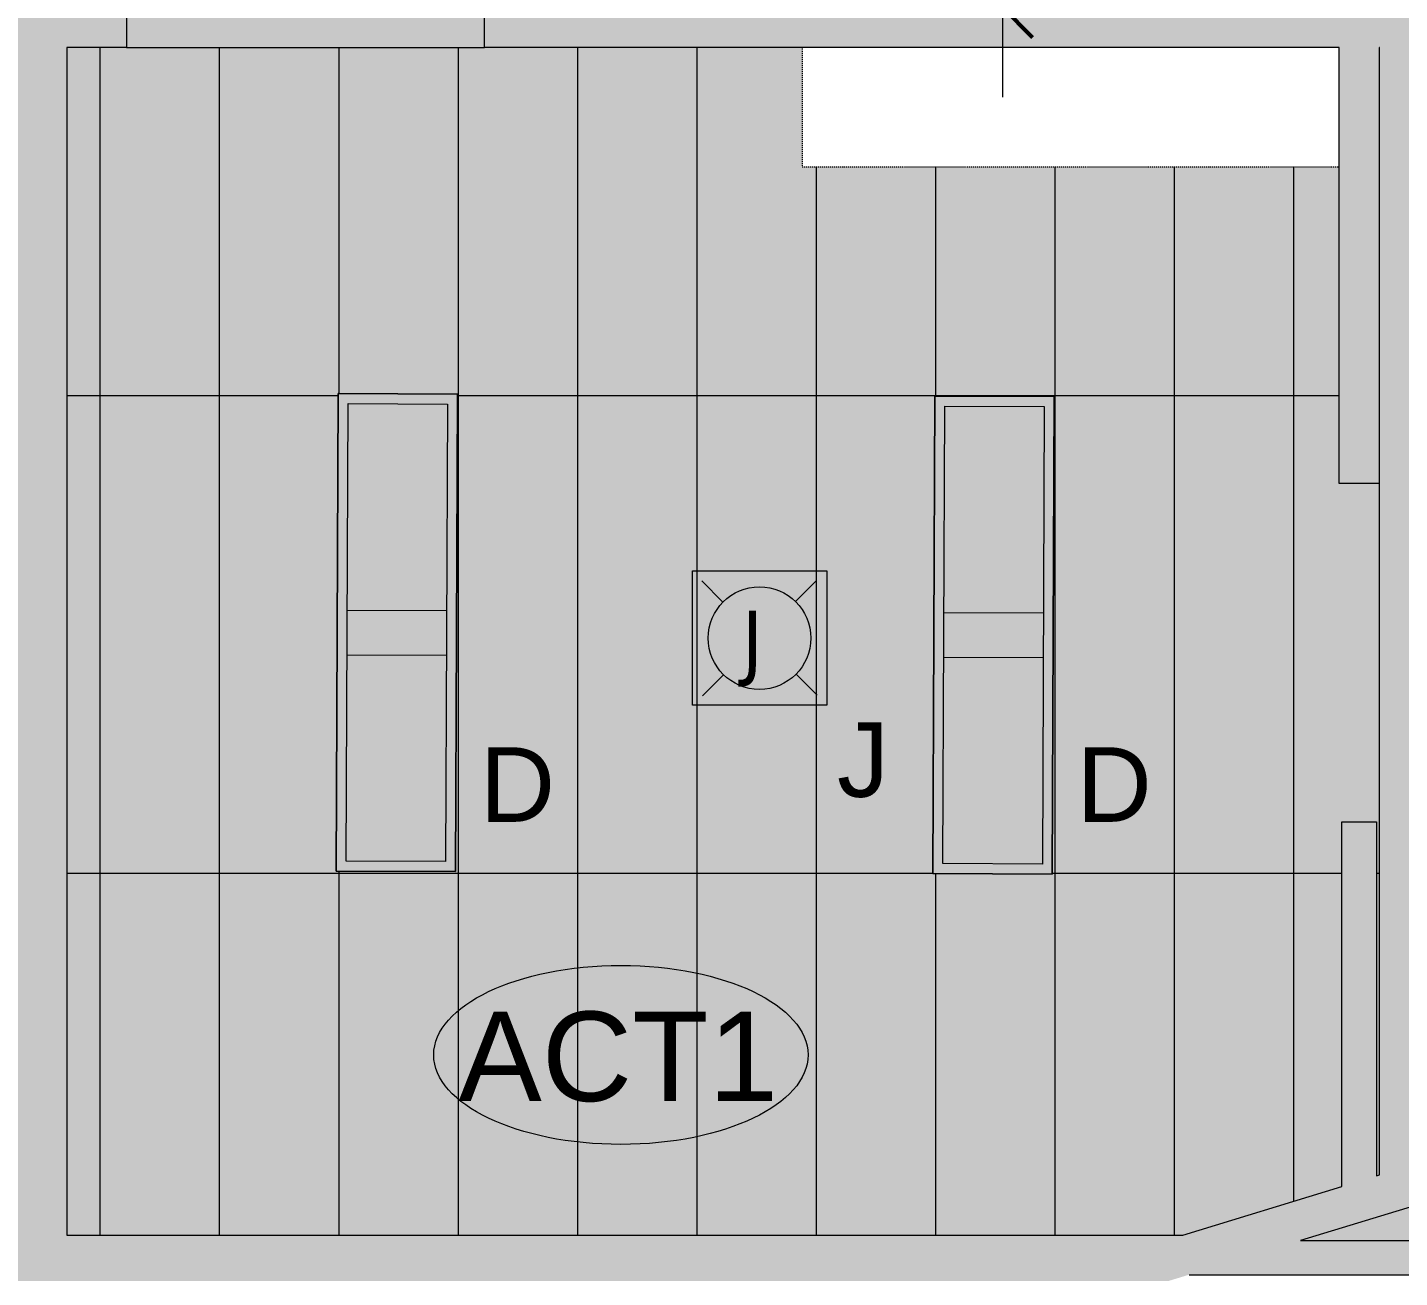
# Model space of a CAD drawing. Header units: inches. Extents: x 50 to 3088, y -595 to 388.
# Drawn here: x 1137.6 to 1275.6, y 18.3 to 144 of the extents above; entities that cross this region are included whole.
import ezdxf

# ---------------------------------------------------------------- set-up
doc = ezdxf.new("R2010")
doc.units = ezdxf.units.IN
doc.header["$MEASUREMENT"] = 0
doc.linetypes.add('Overhead', pattern=[0.15625, 0.09375, -0.0625])
for name, color, linetype, lineweight in [('A-ANNO-DIMS', 211, 'Continuous', 9), ('A-ANNO-DIMS-96', 211, 'Continuous', 9), ('A-ANNO-NOTE', 131, 'Continuous', 9), ('A-CLNG', 13, 'Continuous', 9), ('A-CLNG-PATT', 13, 'Continuous', 9), ('A-DETL', 90, 'Continuous', 9), ('A-DETL-GENF', 92, 'Continuous', 9), ('A-WALL', 113, 'Continuous', 13), ('A-WALL-PATT', 111, 'Continuous', 13), ('E-LITE-EQPM', 33, 'Continuous', 9), ('G-ANNO-TEXT', 231, 'Continuous', 9), ('I-WALL', 2, 'Continuous', 13), ('new block- skin dc_dwg', 8, 'Continuous', 9), ('Q-CASE', 31, 'Continuous', 13)]:
    doc.layers.add(name, color=color, linetype=linetype, lineweight=lineweight)
doc.styles.add('Arial', font='arial.ttf', dxfattribs={"width": 0.85, "height": 9})
doc.styles.add('Arial_1', font='arial.ttf', dxfattribs={"height": 7.5})
doc.styles.add('Arial_2', font='arial.ttf', dxfattribs={"height": 9})
doc.styles.add('Tahoma', font='tahoma.ttf', dxfattribs={"height": 6})
doc.dimstyles.new('Linear_-_3_32__Arial__85_-_1_8__Tolerance_3', dxfattribs={"dimscale": 12, "dimtxt": 9.182335, "dimasz": 0.5, "dimexe": 0.75, "dimexo": 0.5, "dimgap": 0.5, "dimtad": 1, "dimdec": 3, "dimrnd": 0.125, "dimzin": 3, "dimdsep": 46, "dimlunit": 4, "dimtxsty": 'Arial', "dimblk1": 'OBLIQUE', "dimblk2": 'OBLIQUE', "dimsah": 1, "dimcen": 0.09, "dimdle": 0.75, "dimazin": 0, "dimtfac": 1, "dimtdec": 4, "dimtix": 1, "dimtmove": 2, "dimatfit": 3, "dimfxl": 1, "dimtvp": 1, "dimfrac": 2, "dimtolj": 1, "dimtzin": 0, "dimarcsym": 2})

# ---------------------------------------------------------------- blocks, each defined once
blk = doc.blocks.new('Upper Cabinet - Standard Upper Cabinet-1756677-Reflected Ceiling Plan')
at = {"layer": 'Q-CASE', "linetype": 'Overhead', "lineweight": 9}
for p, q in [((-47.26, 0), (-47.26, -12)), ((-47.26, -12), (6.74, -12))]:
    blk.add_line(p, q, dxfattribs=at)
blk = doc.blocks.new('Rectangular Ceiling Light - Recessed - New 1_ x 4_-1727267-Reflected Ceiling Plan')
at = {"layer": 'E-LITE-EQPM', "lineweight": 20}
for p, q in [((-6.74, -26.34), (-6.74, 21.66)), ((-6.74, 21.66), (5.26, 21.66)), ((5.26, 21.66), (5.26, -26.34)), ((-5.74, -25.34), (-5.74, 20.66)), ((-5.74, 20.66), (4.26, 20.66)), ((4.26, 20.66), (4.26, -25.34)), ((4.26, -0.09), (-5.74, -0.09)), ((4.26, -4.59), (-5.74, -4.59)), ((4.26, -25.34), (-5.74, -25.34)), ((5.26, -26.34), (-6.74, -26.34))]:
    blk.add_line(p, q, dxfattribs=at)
blk = doc.blocks.new('new block- skin dc_dwg-1925045-Reflected Ceiling Plan')
at = {"layer": 'A-WALL', "color": 250, "lineweight": 9}
for centre, radius, start, end in [((2263.32, 1262.82), 534.44, 20.4781, 50.0057), ((2263.32, 1262.82), 534.44, 20.4781, 50.0057), ((2273.64, 1270.09), 511.32, 18.9519, 51.534)]:
    blk.add_arc(centre, radius, start, end, dxfattribs=at)
blk = doc.blocks.new('DIMBLOCK13-Reflected Ceiling Plan')
at = {"layer": 'A-ANNO-DIMS-96'}
for p, q in [((1235.7, 136.96), (1235.7, 185.16)), ((1237.46, 176.16), (1226.7, 176.16)), ((1235.7, 176.16), (1237.46, 176.16)), ((1237.46, 145.96), (1226.7, 145.96)), ((1235.7, 145.96), (1237.46, 145.96))]:
    blk.add_line(p, q, dxfattribs=at)
at = {"layer": 'A-ANNO-DIMS-96', "lineweight": 50}
for p, q in [((1235.7, 176.16), (1232.7, 179.16)), ((1235.7, 176.16), (1238.7, 173.16)), ((1235.7, 145.96), (1232.7, 148.96)), ((1235.7, 145.96), (1238.7, 142.96))]:
    blk.add_line(p, q, dxfattribs=at)
at = {"layer": 'A-ANNO-DIMS-96', "color": 0, "insert": (1222.45, 151.18), "char_height": 9, "width": 21.8681, "attachment_point": 1, "rotation": 90, "line_spacing_factor": 0.941778, "style": 'Arial'}
blk.add_mtext('EQ.', dxfattribs=at)
blk = doc.blocks.new('_Oblique')
at = {"color": 0, "linetype": 'ByBlock', "lineweight": -2}
blk.add_line((-0.5, -0.5), (0.5, 0.5), dxfattribs=at)
blk = doc.blocks.new('FORM Finish Tag - Default w_arrow-62639-Reflected Ceiling Plan')
at = {"layer": 'A-ANNO-NOTE', "lineweight": 20}
blk.add_ellipse((0, 0), major_axis=(-0.196, 0), ratio=0.478314, dxfattribs=at)

msp = doc.modelspace()

# ---------------------------------------------------------------- hatches: boundary and pattern name
at = {"layer": 'A-CLNG-PATT', "lineweight": 13}
h = msp.add_hatch(dxfattribs=at)
h.set_pattern_fill('FP_12', color=256, style=0, pattern_type=2)
h.set_pattern_definition([(270, (1228.938, 106.944), (-12, -7e-16), []), (180, (1228.94, 106.944), (6e-15, 48), [])])
h.paths.add_polyline_path([(1180.6881, 22.5732), (1253.7928, 22.5732), (1269.7803, 27.4611), (1269.7803, 64.1111), (1273.2803, 64.1111), (1273.2803, 28.5312), (1273.5924, 28.6266), (1273.5924, 141.9615), (1273.5303, 141.9615), (1273.5303, 98.1111), (1269.5303, 98.1111), (1269.5303, 129.9615), (1215.5303, 129.9615), (1215.5303, 141.9615), (1141.5924, 141.9615), (1141.5924, 22.5732), (1161.052, 22.5732)], flags=0)
h.paths.add_polyline_path([(1240.6727, 58.8597), (1228.6728, 58.9089), (1228.8695, 106.9085), (1240.8694, 106.8593), (1240.6737, 59.1056)], flags=0)
h.paths.add_polyline_path([(1180.6732, 59.1056), (1168.6733, 59.1548), (1168.87, 107.1544), (1180.8699, 107.1052), (1180.6881, 62.7534)], flags=0)
at = {"layer": 'A-DETL-GENF'}
h = msp.add_hatch(color=254, dxfattribs=at)
h.paths.add_polyline_path([(1410.1542, 18.5865), (1412.9044, 18.5865), (1409.115, 34.3006), (1404.6549, 50.5087), (1400.0976, 65.3426), (1394.878, 80.6413), (1389.191, 95.7724), (1383.042, 110.7216), (1376.4366, 125.475), (1369.3812, 140.0185), (1361.2498, 155.461), (1353.9473, 168.4212), (1345.5834, 182.2537), (1339.6955, 191.348), (1325.2416, 181.9615), (1273.5924, 181.9615), (1273.5924, 210.4121), (1277.5924, 210.3694), (1277.5924, 185.9615), (1324.1125, 185.9977), (1337.5217, 194.7057), (1336.7985, 195.8227), (1327.601, 209.1155), (1317.9995, 222.1195), (1308.0032, 234.8224), (1297.6214, 247.2123), (1286.8639, 259.2775), (1275.7408, 271.0065), (1263.6124, 282.9948), (1251.5531, 294.1902), (1240.2853, 304.0679), (1233.4508, 309.6974), (1230.5064, 305.79), (1208.2604, 305.79), (1208.2604, 210.4121), (1237.5924, 210.4121), (1237.5924, 206.4121), (1200.2604, 206.4121), (1200.2604, 187.9121), (1196.2604, 187.9121), (1196.2604, 206.4121), (1186.5914, 206.4121), (1186.5914, 210.4121), (1192.2604, 210.4121), (1192.2604, 321.4042), (1192.5105, 321.2157), (1201.9375, 333.7259), (1149.7551, 373.0481), (734.0287, 373.0481), (734.0287, 333.9838), (851.9664, 333.9838), (851.9664, 329.9838), (833.9664, 329.9838), (833.9664, 284.4541), (829.9664, 284.4541), (829.9664, 299.4541), (821.9664, 299.4541), (821.9664, 210.4121), (829.9664, 210.4121), (829.9664, 224.4541), (833.9664, 224.4541), (833.9664, 206.4121), (764.5924, 206.4121), (764.5924, 210.4121), (793.9664, 210.4121), (793.9664, 299.4541), (781.9664, 299.4541), (781.9664, 329.9838), (722.5924, 329.9838), (722.5924, 210.4121), (728.5924, 210.4121), (728.5924, 206.4121), (675.7567, 206.4121), (675.7567, 210.4121), (718.5924, 210.4121), (718.5924, 241.4838), (706.5924, 241.4838), (706.5924, 329.9838), (675.7567, 329.9838), (675.7567, 333.9838), (639.7567, 333.9838), (639.7567, 329.9838), (633.5924, 329.9838), (633.5924, 210.4121), (639.7567, 210.4121), (639.7567, 206.4121), (559.5924, 206.4121), (559.5924, 210.4121), (588.0924, 210.4121), (588.0924, 222.4121), (629.5924, 222.4121), (629.5924, 329.9838), (517.3424, 329.9838), (517.3424, 292.3834), (513.8424, 292.3834), (513.8424, 329.9838), (513.5924, 329.9838), (513.5924, 210.4121), (513.8424, 210.4121), (513.8424, 256.3834), (517.3424, 256.3834), (517.3424, 210.4121), (523.5924, 210.4121), (523.5924, 206.4121), (500.5924, 206.4121), (500.5924, 210.4121), (505.8424, 210.4121), (505.8424, 256.3834), (509.3424, 256.3834), (509.3424, 210.4121), (509.5924, 210.4121), (509.5924, 329.9838), (509.3424, 329.9838), (509.3424, 292.3834), (505.8424, 292.3834), (505.8424, 329.9838), (409.5924, 329.9838), (409.5924, 195.3627), (445.5924, 195.3627), (445.5924, 210.4121), (464.5924, 210.4121), (464.5924, 206.4121), (449.5924, 206.4121), (449.5924, 145.9615), (482.5924, 145.9615), (482.5924, 141.9615), (445.5924, 141.9615), (445.5924, 156.9615), (409.5924, 156.9615), (409.5924, 22.5732), (525.8424, 22.5732), (525.8424, 64.4236), (529.3424, 64.4236), (529.3424, 22.5732), (529.5924, 22.5732), (529.5924, 141.9615), (529.3424, 141.9615), (529.3424, 100.1111), (525.8424, 100.1111), (525.8424, 141.9615), (518.5924, 141.9615), (518.5924, 145.9615), (539.5924, 145.9615), (539.5924, 141.9615), (533.5924, 141.9615), (533.5924, 22.5732), (646.8424, 22.5732), (646.8424, 64.1111), (650.3424, 64.1111), (650.3424, 22.5732), (650.5924, 22.5732), (650.5924, 99.6468), (650.3424, 99.8352), (650.3424, 98.7041), (646.8424, 98.7041), (646.8424, 102.4726), (631.5924, 113.9643), (631.5924, 129.9615), (595.6128, 129.9615), (595.6128, 141.9615), (575.5924, 141.9615), (575.5924, 145.9615), (731.5924, 145.9615), (731.5924, 141.9615), (711.0924, 141.9615), (711.0924, 129.9615), (669.0924, 129.9615), (669.0924, 120.8975), (654.5924, 101.6411), (654.5924, 22.5732), (773.8424, 22.5732), (773.8424, 64.1111), (777.3424, 64.1111), (777.3424, 22.5732), (777.5924, 22.5732), (777.5924, 141.9615), (777.3424, 141.9615), (777.3424, 98.1111), (773.8424, 98.1111), (773.8424, 141.9615), (767.5924, 141.9615), (767.5924, 145.9615), (995.5303, 145.9615), (995.5303, 141.9615), (974.5303, 141.9615), (974.5303, 129.9615), (905.5924, 129.9615), (905.5924, 22.5732), (1037.7803, 22.5732), (1037.7803, 64.1111), (1041.2803, 64.1111), (1041.2803, 22.5732), (1041.5303, 22.5732), (1041.5303, 141.9615), (1041.2803, 141.9615), (1041.2803, 97.2204), (1037.7803, 97.2204), (1037.7803, 141.9615), (1031.5303, 141.9615), (1031.5303, 145.9615), (1095.5924, 145.9615), (1095.5924, 141.9615), (1077.5914, 141.9615), (1077.5914, 125.2775), (1065.5287, 109.838), (1065.5287, 22.5732), (1137.5924, 22.5732), (1137.5924, 141.9615), (1131.5924, 141.9615), (1131.5924, 145.9615), (1147.5924, 145.9615), (1147.5924, 141.9615), (1141.5924, 141.9615), (1141.5924, 22.5732), (1253.7928, 22.5732), (1269.7803, 27.4611), (1269.7803, 64.1111), (1273.2803, 64.1111), (1273.2803, 28.5312), (1273.5924, 28.6266), (1273.5924, 141.9615), (1273.5303, 141.9615), (1273.5303, 98.1111), (1269.5303, 98.1111), (1269.5303, 129.9615), (1215.5303, 129.9615), (1215.5303, 141.9615), (1183.5924, 141.9615), (1183.5924, 145.9615), (1196.2604, 145.9615), (1196.2604, 151.9121), (1200.2604, 151.9121), (1200.2604, 145.9615), (1277.5924, 145.9615), (1277.5924, 43.7607), (1277.8324, 43.7607), (1277.8324, 127.9615), (1289.8324, 127.9615), (1289.8324, 43.7607), (1313.5924, 43.7607), (1313.5924, 39.7607), (1277.5924, 39.7607), (1277.5924, 29.8495), (1309.5924, 39.6329), (1309.5924, 35.4501), (1254.4342, 18.5865), (1409.115, 18.5865)], flags=0)
h.paths.add_polyline_path([(1045.5303, 22.5732), (1061.5287, 22.5732), (1061.5287, 105.5791), (1045.5303, 105.5791), (1045.5303, 23.5838)], flags=0)
h.paths.add_polyline_path([(651.391, 104.0535), (665.0924, 122.2359), (665.0924, 141.9615), (635.5924, 141.9615), (635.5924, 115.9587), (650.5924, 104.6554)], flags=0)
h.paths.add_polyline_path([(1060.2504, 109.5791), (1073.5914, 126.6548), (1073.5914, 141.9615), (1045.5303, 141.9615), (1045.5303, 109.5791)], flags=0)
h.paths.add_polyline_path([(409.5924, 172.9615), (445.5924, 172.9615), (445.5924, 179.4121), (409.5924, 179.4121)], flags=0)
h.paths.add_polyline_path([(967.7, 206.4121), (967.7, 210.4121), (973.7, 210.4121), (973.7, 318.54), (897.9664, 318.54), (897.9664, 210.4121), (931.7, 210.4121), (931.7, 206.4121), (893.9664, 206.4121), (893.9664, 329.9838), (887.9664, 329.9838), (887.9664, 333.9838), (893.9664, 333.9838), (893.9664, 372.0181), (897.9664, 372.0181), (897.9664, 334.54), (975.9664, 334.54), (975.9664, 322.54), (1024.6845, 322.54), (1024.6845, 334.54), (1102.6845, 334.54), (1102.7164, 210.4121), (1150.5914, 210.4121), (1150.5914, 206.4121), (1023.7, 206.4121), (1023.7, 210.4121), (1086.7164, 210.4121), (1086.7164, 318.54), (977.7, 318.54), (977.7, 210.4121), (987.7, 210.4121), (987.7, 206.4121), (973.7, 206.4121)], flags=0)
h.paths.add_polyline_path([(828.8997, 303.4541), (829.9664, 303.4541), (829.9664, 329.9838), (785.9664, 329.9838), (785.9664, 303.4541), (828.7445, 303.4541)], flags=0)
h.paths.add_polyline_path([(1221.524, 309.79), (1228.5121, 309.79), (1230.3605, 312.243), (1227.1258, 314.8731), (1221.7196, 319.0542), (1214.7386, 309.79), (1219.0066, 309.79)], flags=0)
h.paths.add_polyline_path([(1196.2604, 309.79), (1207.6729, 309.79), (1196.2604, 318.3899), (1196.2604, 312.2346)], flags=0)
h.paths.add_polyline_path([(1211.3922, 311.9958), (1218.5553, 321.5015), (1214.7386, 324.4397), (1205.1759, 331.3767), (1198.1123, 322.003), (1211.0754, 312.2346)], flags=0)
at = {"layer": 'A-WALL-PATT'}
h = msp.add_hatch(color=8, dxfattribs=at)
h.paths.add_polyline_path([(1273.5924, 28.6266), (1277.5924, 29.8495), (1277.5924, 145.9615), (1273.5924, 145.9615), (1273.5924, 29.8495)], flags=0)
h.paths.add_polyline_path([(1277.5924, 181.9615), (1277.5924, 206.4121), (1273.5924, 206.4121), (1273.5924, 181.9615), (1277.5115, 181.9615)], flags=0)
h = msp.add_hatch(color=8, dxfattribs=at)
h.paths.add_polyline_path([(1269.5303, 141.9615), (1273.5924, 141.9615), (1273.5924, 145.9615), (1183.5924, 145.9615), (1183.5924, 141.9615), (1267.6706, 141.9615)], flags=0)
h.paths.add_polyline_path([(1093.7056, 141.9615), (1095.5924, 141.9615), (1095.5924, 145.9615), (1031.5303, 145.9615), (1031.5303, 141.9615), (1089.5924, 141.9615)], flags=0)
h.paths.add_polyline_path([(1131.5924, 141.9615), (1147.5924, 141.9615), (1147.5924, 145.9615), (1131.5924, 145.9615)], flags=0)
h.paths.add_polyline_path([(919.7406, 141.9615), (995.5303, 141.9615), (995.5303, 145.9615), (901.5924, 145.9615), (901.5924, 141.9615), (905.5924, 141.9615)], flags=0)
for points in [[(1137.5924, 22.5732), (1141.5924, 22.5732), (1141.5924, 141.9615), (1137.5924, 141.9615), (1137.5924, 23.5239)], [(1273.5303, 98.1111), (1273.5303, 141.9615), (1269.5303, 141.9615), (1269.5303, 98.1111)], [(1269.7803, 27.4611), (1273.2803, 28.5312), (1273.2803, 64.1111), (1269.7803, 64.1111), (1269.7803, 28.6266)], [(1252.3463, 17.9482), (1309.5924, 35.4501), (1309.5924, 39.6329), (1253.7928, 22.5732), (1252.3659, 18.0107)], [(1101.5924, 17.9482), (1252.3463, 17.9482), (1253.7928, 22.5732), (901.5696, 22.5732), (901.5924, 20.2607), (901.7223, 20.1702), (901.7268, 20.0865), (901.5696, 20.0865), (901.5924, 17.9482), (1093.7056, 17.9482)]]:
    msp.add_hatch(color=8, dxfattribs=at).paths.add_polyline_path(points, flags=0)

# ---------------------------------------------------------------- linework, layer by layer
at = {"layer": 'A-ANNO-NOTE', "lineweight": 20}
for p, q in [((1204.4918, 89.3291), (1217.9918, 89.3291)), ((1204.4918, 75.8291), (1204.4918, 89.3291)), ((1207.563, 86.1925), (1205.4375, 88.318)), ((1214.8552, 86.2579), (1216.9806, 88.3834)), ((1217.9918, 89.3291), (1217.9918, 75.8291)), ((1207.6284, 78.9004), (1205.5029, 76.7749)), ((1214.9206, 78.9657), (1217.046, 76.8403)), ((1217.9918, 75.8291), (1204.4918, 75.8291))]:
    msp.add_line(p, q, dxfattribs=at)
msp.add_circle((1211.2418, 82.5791), 5.1565, dxfattribs=at)
at = {"layer": 'A-CLNG', "lineweight": 13}
for p, q in [((1168.87, 107.1544), (1168.6733, 59.1548)), ((1180.8699, 107.1052), (1168.87, 107.1544)), ((1180.6732, 59.1056), (1180.8699, 107.1052)), ((1228.8695, 106.9085), (1228.6728, 58.9089)), ((1240.8694, 106.8593), (1228.8695, 106.9085)), ((1240.6727, 58.8597), (1240.8694, 106.8593)), ((1168.6733, 59.1548), (1180.6732, 59.1056)), ((1228.6728, 58.9089), (1240.6727, 58.8597))]:
    msp.add_line(p, q, dxfattribs=at)
at = {"layer": 'A-DETL', "lineweight": 13}
msp.add_line((1254.4342, 18.5865), (1412.9044, 18.5865), dxfattribs=at)
at = {"layer": 'A-WALL', "color": 7, "lineweight": 20}
for p, q in [((1147.5924, 145.9615), (1147.5924, 141.9615)), ((1183.5924, 141.9615), (1183.5924, 145.9615)), ((1141.5924, 141.9615), (1141.5924, 22.5732)), ((1147.5924, 141.9615), (1141.5924, 141.9615)), ((1269.5303, 141.9615), (1183.5924, 141.9615)), ((1269.5303, 98.1111), (1269.5303, 141.9615)), ((1273.5303, 141.9615), (1273.5303, 98.1111)), ((1273.5924, 141.9615), (1273.5303, 141.9615)), ((1273.5924, 28.6266), (1273.5924, 141.9615)), ((1273.5303, 98.1111), (1269.5303, 98.1111)), ((1285.6567, 28.1322), (1265.6342, 22.0107)), ((1273.2803, 28.5312), (1273.5924, 28.6266)), ((1253.7928, 22.5732), (1269.7803, 27.4611)), ((1265.6342, 22.0107), (1285.6567, 22.0107))]:
    msp.add_line(p, q, dxfattribs=at)
at = {"layer": 'A-WALL'}
msp.add_line((1147.5924, 141.9615), (1183.5924, 141.9615), dxfattribs=at)
at = {"layer": 'I-WALL', "color": 7, "lineweight": 20}
for p, q in [((1269.7803, 27.4611), (1269.7803, 64.1111)), ((1269.7803, 64.1111), (1273.2803, 64.1111)), ((1273.2803, 64.1111), (1273.2803, 28.5312)), ((1141.5924, 22.5732), (1253.7928, 22.5732))]:
    msp.add_line(p, q, dxfattribs=at)

# ---------------------------------------------------------------- block references
at = {"layer": 'A-ANNO-NOTE', "lineweight": 20, "xscale": 96, "yscale": 96, "zscale": 96}
msp.add_blockref('FORM Finish Tag - Default w_arrow-62639-Reflected Ceiling Plan', (1197.2996, 40.6788), dxfattribs=at)
at = {"layer": 'E-LITE-EQPM', "lineweight": 20, "rotation": 179.7651790868451}
for p in [(1174.0256, 80.7919), (1234.0251, 80.546)]:
    msp.add_blockref('Rectangular Ceiling Light - Recessed - New 1_ x 4_-1727267-Reflected Ceiling Plan', p, dxfattribs=at)
at = {"layer": 'new block- skin dc_dwg', "color": 250}
msp.add_blockref('new block- skin dc_dwg-1925045-Reflected Ceiling Plan', (-1367.9073, -1349.7893), dxfattribs=at)
at = {"layer": 'Q-CASE'}
msp.add_blockref('Upper Cabinet - Standard Upper Cabinet-1756677-Reflected Ceiling Plan', (1262.7926, 141.9615), dxfattribs=at)

# ---------------------------------------------------------------- texts
at = {"layer": 'A-ANNO-NOTE', "insert": (1209.4765, 85.3491), "char_height": 6, "width": 1.515, "attachment_point": 1, "style": 'Tahoma'}
msp.add_mtext('J', dxfattribs=at)
at = {"layer": 'A-ANNO-NOTE', "insert": (1197.0317, 45.0326), "char_height": 9, "width": 38.344907, "attachment_point": 2, "line_spacing_factor": 0.941778, "style": 'Arial_2'}
msp.add_mtext('ACT1', dxfattribs=at)
at = {"layer": 'G-ANNO-TEXT', "color": 7, "char_height": 7.5, "attachment_point": 1, "style": 'Arial_1'}
for s, insert, width in [('J', (1219.0294, 74.1171), 6.666), ('D', (1183.1171, 71.6058), 9.393), ('D', (1243.1171, 71.6058), 9.393)]:
    msp.add_mtext(s, dxfattribs=dict(at, insert=insert, width=width))

# ---------------------------------------------------------------- dimensions: what is measured, and where the dimension line sits
at = {"layer": 'A-ANNO-DIMS'}
dim = msp.add_linear_dim(base=(1235.6996, 176.1621), p1=(1231.4569, 145.9615), p2=(1231.4569, 176.1621), angle=90, text='EQ.', dimstyle='Linear_-_3_32__Arial__85_-_1_8__Tolerance_3', override={"dimpost": '<>', "dimfxl": 30.200621}, dxfattribs=at)
dim.commit()
dim.dimension.update_dxf_attribs({"geometry": 'DIMBLOCK13-Reflected Ceiling Plan', "text_midpoint": (1228.4471, 162.1142), "dimtype": 160, "text_rotation": 90})

doc.saveas('drawing.dxf')
